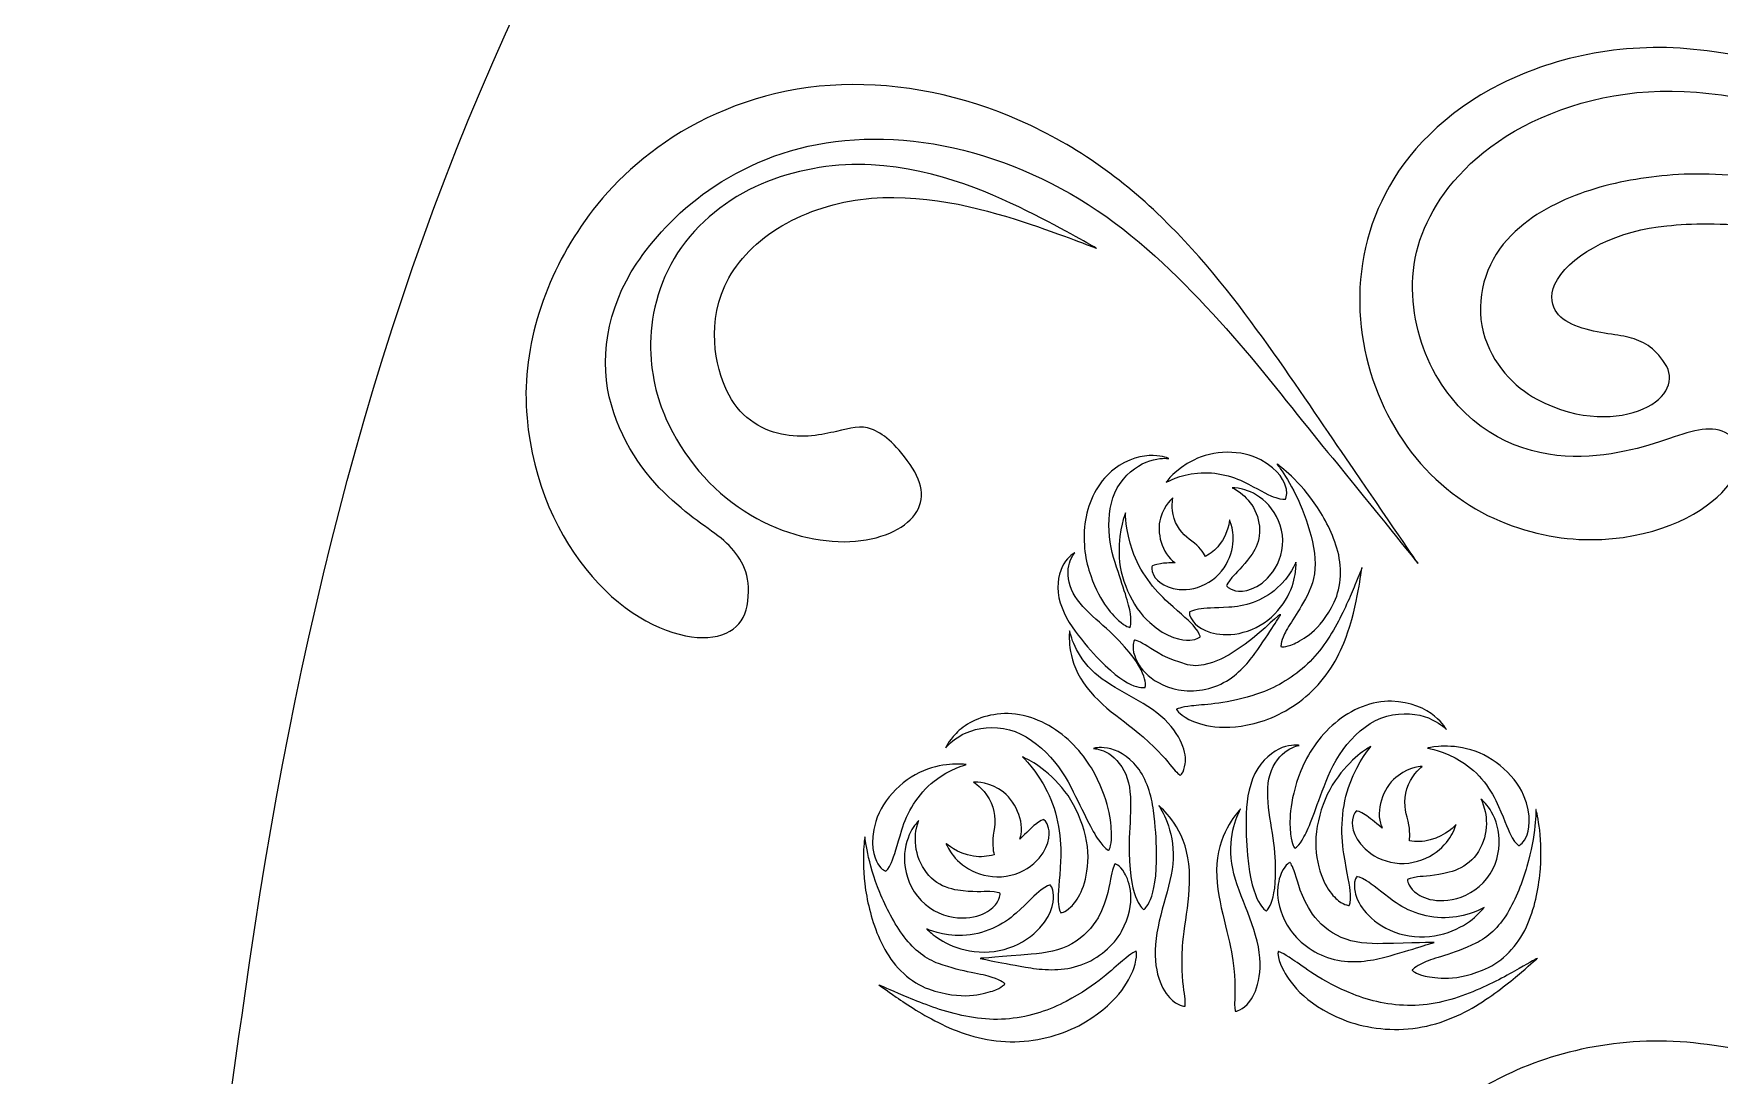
# Model space of a CAD drawing. Extents: x 272 to 570, y -510 to -85.
# Drawn here: x 272 to 370.2, y -434.4 to -373.7 of the extents above; entities that cross this region are included whole.
import ezdxf

# ---------------------------------------------------------------- set-up
doc = ezdxf.new("R2010")
doc.units = 0
doc.header["$MEASUREMENT"] = 0
doc.layers.add('Layer 1', color=7, linetype='Continuous')

msp = doc.modelspace()

# ---------------------------------------------------------------- linework, layer by layer
at = {"layer": 'Layer 1', "lineweight": 0}
for points, knots in [([(557.26, -428.987), (551.308, -387.897), (537.651, -351.436), (504.284, -324.924), (502.179, -323.251), (500.029, -321.698), (497.857, -320.198), (497.85, -320.186), (497.849, -320.178), (497.842, -320.165), (494.07, -313.318), (475.261, -287.817), (472.652, -270.415), (472.125, -266.903), (471.92, -263.338), (471.692, -259.797), (470.763, -245.379), (470.267, -230.936), (468.889, -216.548), (468.212, -209.477), (467.389, -202.387), (465.949, -195.426), (464.849, -190.104), (463.985, -182.192), (458.986, -178.931), (455.472, -176.638), (450.202, -176.753), (446.204, -175.918), (440.837, -174.796), (435.555, -173.309), (430.318, -171.692), (429.925, -171.571), (429.532, -171.483), (429.139, -171.379), (426.731, -165.821), (426.432, -160.379), (426.558, -157.057), (434.156, -153.314), (439.591, -143.29), (439.563, -131.489), (439.532, -118.154), (432.541, -107.109), (423.369, -104.865), (427.037, -103.332), (429.611, -99.709), (429.601, -95.486), (429.588, -89.887), (425.038, -85.359), (419.439, -85.373), (413.84, -85.386), (409.312, -89.936), (409.325, -95.534), (409.336, -99.876), (412.079, -103.564), (415.92, -104.999), (407.017, -107.569), (400.346, -118.5), (400.377, -131.582), (400.405, -143.383), (405.887, -153.381), (413.503, -157.088), (413.644, -160.387), (413.376, -165.778), (411.04, -171.308), (404.952, -172.487), (398.92, -174.461), (393.031, -175.989), (388.501, -177.164), (383.193, -176.433), (379.119, -179.12), (374.136, -182.405), (373.309, -190.321), (372.234, -195.648), (370.828, -202.617), (370.038, -209.71), (369.395, -216.784), (368.085, -231.178), (367.658, -245.623), (366.797, -260.046), (366.586, -263.588), (366.398, -267.154), (365.888, -270.669), (363.36, -288.082), (344.039, -315.749), (340.3, -322.614), (340.296, -322.62), (340.296, -322.624), (340.293, -322.63), (339.113, -323.503), (337.94, -324.392), (336.781, -325.322), (303.541, -351.992), (290.057, -388.517), (284.3, -429.635), (280.539, -456.493), (275.992, -483.154), (271.989, -509.907), (271.989, -509.907), (569.901, -509.907), (569.901, -509.907), (565.771, -483.169), (561.148, -455.828), (557.26, -428.987)], [0, 0, 0, 0, 1, 1, 1, 2, 2, 2, 3, 3, 3, 4, 4, 4, 5, 5, 5, 6, 6, 6, 7, 7, 7, 8, 8, 8, 9, 9, 9, 10, 10, 10, 11, 11, 11, 12, 12, 12, 13, 13, 13, 14, 14, 14, 15, 15, 15, 16, 16, 16, 17, 17, 17, 18, 18, 18, 19, 19, 19, 20, 20, 20, 21, 21, 21, 22, 22, 22, 23, 23, 23, 24, 24, 24, 25, 25, 25, 26, 26, 26, 27, 27, 27, 28, 28, 28, 29, 29, 29, 30, 30, 30, 31, 31, 31, 32, 32, 32, 33, 33, 33, 34, 34, 34, 34]), ([(356.32, -401.592), (354.433, -400.564), (352.709, -398.985), (351.495, -397.028), (350.254, -395.085), (349.477, -392.781), (349.267, -390.348), (349.074, -387.93), (349.505, -385.293), (350.726, -383.026), (351.872, -380.725), (354.205, -378.244), (357.462, -376.63), (360.687, -375.011), (364.832, -374.139), (369.072, -374.666), (373.299, -375.113), (377.49, -376.649), (381.452, -378.483), (385.432, -380.318), (389.246, -382.446), (393.093, -384.097), (396.925, -385.764), (400.822, -386.924), (404.505, -387.126), (408.168, -387.316), (411.531, -386.445), (414.057, -385.155), (416.608, -383.865), (418.266, -382.12), (419.188, -380.796), (419.632, -380.117), (419.957, -379.568), (420.124, -379.17), (420.308, -378.779), (420.406, -378.573), (420.406, -378.573), (420.406, -378.573), (420.319, -378.784), (420.153, -379.183), (420.006, -379.592), (419.708, -380.157), (419.293, -380.865), (418.429, -382.246), (416.83, -384.107), (414.274, -385.557), (411.743, -387.002), (408.324, -388.073), (404.474, -388.05), (400.639, -388.017), (396.533, -386.987), (392.544, -385.451), (388.539, -383.931), (384.605, -381.948), (380.652, -380.313), (376.709, -378.671), (372.688, -377.392), (368.845, -377.121), (365.028, -376.776), (361.469, -377.673), (358.745, -379.115), (356.007, -380.563), (354.21, -382.588), (353.322, -384.367), (351.399, -387.93), (352.422, -392.309), (354.555, -394.896), (356.689, -397.611), (359.693, -398.396), (362.127, -398.343), (364.597, -398.279), (366.455, -397.552), (367.791, -397.116), (369.134, -396.683), (370.158, -396.496), (371.02, -397.298), (371.801, -398.011), (371.585, -399.318), (370.043, -400.717), (368.535, -402.092), (365.63, -403.346), (361.995, -403.172), (360.19, -403.083), (358.213, -402.594), (356.32, -401.592)], [0, 0, 0, 0, 1, 1, 1, 2, 2, 2, 3, 3, 3, 4, 4, 4, 5, 5, 5, 6, 6, 6, 7, 7, 7, 8, 8, 8, 9, 9, 9, 10, 10, 10, 11, 11, 11, 12, 12, 12, 13, 13, 13, 14, 14, 14, 15, 15, 15, 16, 16, 16, 17, 17, 17, 18, 18, 18, 19, 19, 19, 20, 20, 20, 21, 21, 21, 22, 22, 22, 23, 23, 23, 24, 24, 24, 25, 25, 25, 26, 26, 26, 27, 27, 27, 28, 28, 28, 28]), ([(303.885, -384.912), (305.004, -383.229), (306.775, -381.304), (309.244, -379.72), (311.687, -378.15), (314.917, -376.919), (318.383, -376.719), (321.846, -376.481), (325.496, -377.134), (328.83, -378.515), (332.172, -379.879), (335.216, -381.988), (337.676, -384.401), (340.157, -386.804), (342.149, -389.428), (343.888, -391.853), (345.616, -394.291), (347.119, -396.532), (348.417, -398.417), (350.997, -402.194), (352.632, -404.588), (352.632, -404.588), (352.632, -404.588), (350.807, -402.335), (347.929, -398.78), (344.993, -395.298), (341.352, -390.095), (336.371, -385.848), (333.883, -383.74), (330.986, -382.039), (327.895, -381.009), (324.818, -379.969), (321.595, -379.623), (318.691, -379.992), (315.766, -380.337), (313.274, -381.464), (311.312, -382.822), (309.357, -384.194), (307.993, -385.768), (307.119, -387.085), (305.318, -389.733), (304.901, -392.891), (305.638, -395.329), (306.351, -397.829), (307.846, -399.713), (309.198, -400.903), (310.546, -402.156), (311.733, -402.749), (312.493, -403.536), (313.249, -404.319), (313.774, -405.212), (313.587, -406.779), (313.492, -407.501), (313.222, -408.036), (312.727, -408.4), (312.229, -408.78), (311.517, -408.956), (310.636, -408.885), (308.895, -408.761), (306.45, -407.614), (304.52, -405.33), (302.546, -403.099), (301.048, -399.83), (300.724, -396.085), (300.364, -392.285), (301.619, -388.228), (303.885, -384.912)], [0, 0, 0, 0, 1, 1, 1, 2, 2, 2, 3, 3, 3, 4, 4, 4, 5, 5, 5, 6, 6, 6, 7, 7, 7, 8, 8, 8, 9, 9, 9, 10, 10, 10, 11, 11, 11, 12, 12, 12, 13, 13, 13, 14, 14, 14, 15, 15, 15, 16, 16, 16, 17, 17, 17, 18, 18, 18, 19, 19, 19, 20, 20, 20, 21, 21, 21, 22, 22, 22, 22]), ([(330.021, -384.798), (327.659, -384.016), (324.284, -383.019), (320.797, -383.291), (319.073, -383.435), (317.336, -383.936), (315.85, -384.739), (314.361, -385.546), (313.183, -386.694), (312.479, -387.935), (311.077, -390.447), (311.72, -393.163), (312.367, -394.514), (313.02, -395.966), (314.31, -396.798), (315.538, -397.041), (316.784, -397.317), (317.923, -397.072), (318.744, -396.883), (319.585, -396.677), (320.152, -396.519), (320.785, -396.75), (321.409, -396.988), (322.158, -397.528), (323.035, -398.811), (323.849, -399.993), (323.923, -401.029), (323.191, -401.876), (322.478, -402.716), (320.996, -403.307), (319.193, -403.308), (317.395, -403.304), (315.292, -402.757), (313.377, -401.518), (311.44, -400.308), (309.792, -398.334), (308.818, -396.121), (308.306, -395.016), (307.904, -393.488), (307.924, -391.714), (307.947, -389.957), (308.473, -387.889), (309.72, -386.148), (310.956, -384.42), (312.774, -383.091), (314.732, -382.322), (316.697, -381.552), (318.787, -381.25), (320.768, -381.343), (324.752, -381.576), (327.994, -383.12), (330.257, -384.236), (332.519, -385.397), (333.893, -386.214), (333.893, -386.214), (333.893, -386.214), (332.403, -385.613), (330.021, -384.798)], [0, 0, 0, 0, 1, 1, 1, 2, 2, 2, 3, 3, 3, 4, 4, 4, 5, 5, 5, 6, 6, 6, 7, 7, 7, 8, 8, 8, 9, 9, 9, 10, 10, 10, 11, 11, 11, 12, 12, 12, 13, 13, 13, 14, 14, 14, 15, 15, 15, 16, 16, 16, 17, 17, 17, 18, 18, 18, 19, 19, 19, 19]), ([(367.121, -384.904), (364.369, -385.141), (361.693, -386.443), (360.741, -388.031), (360.298, -388.758), (360.378, -389.416), (360.602, -389.812), (360.839, -390.213), (361.254, -390.512), (361.763, -390.715), (362.898, -391.168), (364.157, -391.208), (364.921, -391.406), (365.706, -391.62), (366.37, -391.953), (367.008, -392.932), (367.605, -393.819), (367.198, -394.93), (365.734, -395.575), (364.301, -396.173), (362.073, -396.341), (359.536, -395.001), (358.258, -394.3), (356.906, -392.977), (356.423, -391.076), (355.926, -389.189), (356.56, -387.062), (357.818, -385.715), (359.029, -384.368), (360.532, -383.599), (362.052, -383.03), (363.582, -382.477), (365.202, -382.158), (366.824, -381.997), (370.096, -381.609), (375.053, -382.235), (380.278, -383.819), (385.526, -385.357), (391.074, -387.655), (396.525, -388.796), (399.241, -389.374), (401.925, -389.679), (404.382, -389.624), (406.84, -389.567), (409.08, -389.183), (410.888, -388.596), (412.707, -388.031), (414.075, -387.245), (414.944, -386.605), (415.809, -385.952), (416.209, -385.486), (416.209, -385.486), (416.209, -385.486), (416.109, -385.6), (415.919, -385.817), (415.737, -386.041), (415.431, -386.337), (415.023, -386.703), (414.194, -387.413), (412.86, -388.316), (411.042, -389.026), (409.236, -389.758), (406.97, -390.314), (404.434, -390.548), (401.895, -390.779), (399.106, -390.648), (396.268, -390.234), (390.575, -389.418), (384.788, -387.422), (379.643, -386.201), (374.497, -384.924), (369.911, -384.565), (367.121, -384.904)], [0, 0, 0, 0, 1, 1, 1, 2, 2, 2, 3, 3, 3, 4, 4, 4, 5, 5, 5, 6, 6, 6, 7, 7, 7, 8, 8, 8, 9, 9, 9, 10, 10, 10, 11, 11, 11, 12, 12, 12, 13, 13, 13, 14, 14, 14, 15, 15, 15, 16, 16, 16, 17, 17, 17, 18, 18, 18, 19, 19, 19, 20, 20, 20, 21, 21, 21, 22, 22, 22, 23, 23, 23, 24, 24, 24, 24]), ([(337.215, -398.539), (336.68, -398.659), (335.988, -399.033), (335.465, -399.663), (334.354, -400.927), (334.5, -403.076), (334.978, -404.516), (335.447, -406.003), (335.803, -406.933), (335.868, -407.517), (335.955, -408.097), (335.844, -408.306), (335.844, -408.306), (335.844, -408.306), (335.608, -408.291), (335.168, -407.894), (334.751, -407.485), (334.017, -406.738), (333.452, -404.965), (333.184, -404.075), (333.068, -402.953), (333.289, -401.851), (333.492, -400.751), (334.112, -399.687), (334.92, -399.085), (335.718, -398.471), (336.594, -398.269), (337.188, -398.292), (337.79, -398.301), (338.109, -398.464), (338.109, -398.464), (338.109, -398.464), (337.753, -398.402), (337.215, -398.539)], [0, 0, 0, 0, 1, 1, 1, 2, 2, 2, 3, 3, 3, 4, 4, 4, 5, 5, 5, 6, 6, 6, 7, 7, 7, 8, 8, 8, 9, 9, 9, 10, 10, 10, 11, 11, 11, 11]), ([(344.953, -400.243), (345.027, -400.658), (344.894, -400.831), (344.894, -400.831), (344.894, -400.831), (344.684, -400.863), (344.334, -400.743), (343.976, -400.63), (343.511, -400.363), (342.742, -399.957), (341.982, -399.535), (340.84, -399.192), (339.784, -399.313), (338.742, -399.4), (337.96, -399.843), (337.96, -399.843), (337.96, -399.843), (338.449, -399.086), (339.561, -398.549), (340.633, -397.974), (342.376, -397.926), (343.464, -398.54), (344.559, -399.12), (344.875, -399.849), (344.953, -400.243)], [0, 0, 0, 0, 1, 1, 1, 2, 2, 2, 3, 3, 3, 4, 4, 4, 5, 5, 5, 6, 6, 6, 7, 7, 7, 8, 8, 8, 8]), ([(344.853, -408.687), (345.064, -408.173), (345.7, -407.429), (346.286, -406.193), (346.566, -405.574), (346.699, -404.839), (346.584, -403.971), (346.477, -403.115), (346.193, -402.199), (345.879, -401.422), (345.246, -399.849), (344.403, -398.778), (344.403, -398.778), (344.403, -398.778), (345.526, -399.547), (346.576, -401.038), (347.094, -401.783), (347.597, -402.669), (347.898, -403.694), (348.218, -404.702), (348.161, -405.944), (347.746, -406.825), (346.892, -408.571), (345.891, -409.003), (345.4, -409.264), (344.866, -409.493), (344.641, -409.422), (344.641, -409.422), (344.641, -409.422), (344.606, -409.191), (344.853, -408.687)], [0, 0, 0, 0, 1, 1, 1, 2, 2, 2, 3, 3, 3, 4, 4, 4, 5, 5, 5, 6, 6, 6, 7, 7, 7, 8, 8, 8, 9, 9, 9, 10, 10, 10, 10]), ([(343.121, -401.491), (342.899, -401.035), (342.568, -400.679), (342.29, -400.468), (342.01, -400.256), (341.801, -400.165), (341.801, -400.165), (341.801, -400.165), (342.023, -400.154), (342.396, -400.243), (342.764, -400.333), (343.283, -400.558), (343.753, -401.009), (344.217, -401.454), (344.627, -402.133), (344.721, -402.926), (344.827, -403.726), (344.559, -404.528), (344.169, -405.074), (343.342, -406.179), (342.402, -406.246), (341.998, -406.164), (341.558, -406.072), (341.469, -405.865), (341.469, -405.865), (341.469, -405.865), (341.547, -405.666), (341.784, -405.398), (342.013, -405.118), (342.397, -404.794), (342.87, -404.155), (343.097, -403.829), (343.322, -403.425), (343.379, -402.959), (343.445, -402.491), (343.343, -401.946), (343.121, -401.491)], [0, 0, 0, 0, 1, 1, 1, 2, 2, 2, 3, 3, 3, 4, 4, 4, 5, 5, 5, 6, 6, 6, 7, 7, 7, 8, 8, 8, 9, 9, 9, 10, 10, 10, 11, 11, 11, 12, 12, 12, 12]), ([(338.461, -404.529), (337.713, -404.011), (337.356, -402.736), (337.626, -401.942), (337.847, -401.112), (338.346, -400.762), (338.346, -400.762), (338.346, -400.762), (338.219, -401.351), (338.421, -401.955), (338.608, -402.589), (339.078, -403.017), (339.441, -403.276), (339.876, -403.581), (340.117, -403.928), (340.246, -404.165), (340.543, -404.004), (340.827, -403.795), (341.049, -403.496), (341.591, -402.824), (341.637, -402.031), (341.637, -402.031), (341.637, -402.031), (341.723, -402.196), (341.796, -402.51), (341.867, -402.821), (341.905, -403.292), (341.774, -403.824), (341.645, -404.35), (341.34, -404.936), (340.84, -405.375), (340.343, -405.824), (339.686, -406.06), (339.122, -406.098), (337.965, -406.151), (337.408, -405.601), (337.232, -405.284), (337.045, -404.942), (337.129, -404.742), (337.129, -404.742), (337.129, -404.742), (337.311, -404.639), (337.626, -404.593), (337.839, -404.556), (338.128, -404.545), (338.467, -404.533), (338.465, -404.531), (338.463, -404.531), (338.461, -404.529)], [0, 0, 0, 0, 1, 1, 1, 2, 2, 2, 3, 3, 3, 4, 4, 4, 5, 5, 5, 6, 6, 6, 7, 7, 7, 8, 8, 8, 9, 9, 9, 10, 10, 10, 11, 11, 11, 12, 12, 12, 13, 13, 13, 14, 14, 14, 15, 15, 15, 16, 16, 16, 16]), ([(335.989, -403.827), (336.383, -405.011), (337.271, -406.152), (338.074, -406.852), (338.864, -407.568), (339.361, -407.976), (339.628, -408.31), (339.899, -408.633), (339.936, -408.847), (339.936, -408.847), (339.936, -408.847), (339.793, -409.018), (339.327, -409.046), (338.878, -409.065), (338.02, -408.946), (336.993, -408.019), (335.942, -407.109), (335.208, -405.35), (335.207, -403.969), (335.159, -402.572), (335.59, -401.637), (335.59, -401.637), (335.59, -401.637), (335.569, -402.666), (335.989, -403.827)], [0, 0, 0, 0, 1, 1, 1, 2, 2, 2, 3, 3, 3, 4, 4, 4, 5, 5, 5, 6, 6, 6, 7, 7, 7, 8, 8, 8, 8]), ([(332.436, -406.095), (332.889, -407.197), (334.324, -408.113), (335.219, -409.094), (337.026, -410.968), (336.726, -411.802), (336.726, -411.802), (336.726, -411.802), (335.882, -412.072), (334.074, -410.198), (333.621, -409.722), (333.14, -409.177), (332.653, -408.525), (332.173, -407.874), (331.747, -407.079), (331.662, -406.278), (331.577, -405.489), (331.816, -404.817), (332.095, -404.444), (332.38, -404.065), (332.633, -403.955), (332.633, -403.955), (332.633, -403.955), (332.438, -404.158), (332.317, -404.556), (332.194, -404.949), (332.199, -405.538), (332.436, -406.095)], [0, 0, 0, 0, 1, 1, 1, 2, 2, 2, 3, 3, 3, 4, 4, 4, 5, 5, 5, 6, 6, 6, 7, 7, 7, 8, 8, 8, 9, 9, 9, 9]), ([(343.659, -408.034), (343.057, -408.449), (342.341, -408.673), (341.717, -408.717), (340.447, -408.784), (339.794, -408.283), (339.535, -407.972), (339.266, -407.639), (339.304, -407.422), (339.304, -407.422), (339.304, -407.422), (339.477, -407.298), (339.841, -407.238), (340.21, -407.167), (340.743, -407.178), (341.604, -407.13), (342.464, -407.105), (343.603, -406.764), (344.388, -406.036), (345.182, -405.348), (345.513, -404.495), (345.513, -404.495), (345.513, -404.495), (345.529, -404.713), (345.484, -405.083), (345.438, -405.451), (345.313, -405.973), (345.019, -406.52), (344.727, -407.064), (344.262, -407.626), (343.659, -408.034)], [0, 0, 0, 0, 1, 1, 1, 2, 2, 2, 3, 3, 3, 4, 4, 4, 5, 5, 5, 6, 6, 6, 7, 7, 7, 8, 8, 8, 9, 9, 9, 10, 10, 10, 10]), ([(339.281, -413.664), (338.629, -413.321), (338.556, -413.073), (338.556, -413.073), (338.556, -413.073), (338.773, -412.947), (339.435, -412.883), (340.092, -412.788), (341.207, -412.819), (342.993, -412.275), (343.88, -411.997), (344.869, -411.534), (345.723, -410.841), (346.58, -410.164), (347.278, -409.222), (347.793, -408.294), (348.313, -407.367), (348.682, -406.475), (348.946, -405.838), (349.207, -405.197), (349.365, -404.809), (349.365, -404.809), (349.365, -404.809), (349.297, -405.224), (349.185, -405.907), (349.061, -406.591), (348.884, -407.549), (348.519, -408.618), (348.16, -409.682), (347.568, -410.871), (346.635, -411.826), (345.722, -412.78), (344.556, -413.453), (343.475, -413.791), (341.278, -414.456), (339.912, -413.966), (339.281, -413.664)], [0, 0, 0, 0, 1, 1, 1, 2, 2, 2, 3, 3, 3, 4, 4, 4, 5, 5, 5, 6, 6, 6, 7, 7, 7, 8, 8, 8, 9, 9, 9, 10, 10, 10, 11, 11, 11, 12, 12, 12, 12]), ([(336.058, -409.761), (335.951, -409.216), (336.11, -409.04), (336.11, -409.04), (336.11, -409.04), (336.331, -409.076), (336.721, -409.321), (337.126, -409.538), (337.685, -410.02), (338.754, -410.337), (341.078, -411.483), (344.588, -407.298), (344.623, -407.564), (344.623, -407.564), (344.013, -408.554), (343.124, -409.82), (342.667, -410.444), (342.045, -411.175), (341.128, -411.609), (340.23, -412.039), (339.185, -412.104), (338.343, -411.873), (336.626, -411.347), (336.177, -410.246), (336.058, -409.761)], [0, 0, 0, 0, 1, 1, 1, 2, 2, 2, 3, 3, 3, 4, 4, 4, 5, 5, 5, 6, 6, 6, 7, 7, 7, 8, 8, 8, 8]), ([(332.328, -409.299), (332.283, -408.793), (332.326, -408.495), (332.326, -408.495), (332.326, -408.495), (332.385, -408.793), (332.569, -409.241), (332.751, -409.685), (333.084, -410.273), (333.594, -410.778), (334.593, -411.815), (336.382, -412.394), (337.644, -413.475), (338.89, -414.543), (339.149, -415.695), (339.063, -416.245), (338.987, -416.819), (338.763, -416.922), (338.763, -416.922), (338.763, -416.922), (338.577, -416.795), (338.292, -416.437), (337.992, -416.08), (337.593, -415.544), (336.604, -414.679), (335.665, -413.831), (333.835, -412.769), (332.96, -411.258), (332.529, -410.524), (332.372, -409.802), (332.328, -409.299)], [0, 0, 0, 0, 1, 1, 1, 2, 2, 2, 3, 3, 3, 4, 4, 4, 5, 5, 5, 6, 6, 6, 7, 7, 7, 8, 8, 8, 9, 9, 9, 10, 10, 10, 10]), ([(334.606, -421.3), (334.606, -421.3), (334.376, -421.217), (334.011, -420.685), (333.626, -420.167), (333.199, -419.149), (332.396, -417.596), (331.638, -416.071), (330.022, -414.255), (328.133, -414.156), (327.217, -414.081), (326.38, -414.343), (325.868, -414.675), (325.339, -414.997), (325.114, -415.328), (325.114, -415.328), (325.114, -415.328), (325.242, -414.952), (325.712, -414.481), (326.165, -414.006), (327.013, -413.492), (328.111, -413.361), (329.209, -413.214), (330.509, -413.572), (331.515, -414.276), (332.537, -414.969), (333.312, -415.935), (333.794, -416.838), (334.731, -418.662), (334.76, -419.817), (334.773, -420.458), (334.759, -421.109), (334.606, -421.3), (334.606, -421.3)], [0, 0, 0, 0, 1, 1, 1, 2, 2, 2, 3, 3, 3, 4, 4, 4, 5, 5, 5, 6, 6, 6, 7, 7, 7, 8, 8, 8, 9, 9, 9, 10, 10, 10, 11, 11, 11, 11]), ([(353.451, -413.681), (352.908, -413.404), (352.047, -413.231), (351.144, -413.402), (349.276, -413.698), (347.858, -415.673), (347.264, -417.269), (346.628, -418.897), (346.31, -419.954), (345.98, -420.509), (345.673, -421.076), (345.453, -421.183), (345.453, -421.183), (345.453, -421.183), (345.281, -421.009), (345.199, -420.363), (345.145, -419.724), (345.053, -418.572), (345.794, -416.66), (346.179, -415.713), (346.849, -414.67), (347.793, -413.875), (348.72, -413.069), (349.975, -412.578), (351.083, -412.609), (352.189, -412.625), (353.086, -413.047), (353.586, -413.472), (354.102, -413.891), (354.269, -414.252), (354.269, -414.252), (354.269, -414.252), (354.01, -413.946), (353.451, -413.681)], [0, 0, 0, 0, 1, 1, 1, 2, 2, 2, 3, 3, 3, 4, 4, 4, 5, 5, 5, 6, 6, 6, 7, 7, 7, 8, 8, 8, 9, 9, 9, 10, 10, 10, 11, 11, 11, 11]), ([(335.803, -421.429), (335.739, -419.962), (336.132, -418.103), (335.594, -416.866), (335.329, -416.24), (334.859, -415.778), (334.449, -415.572), (334.036, -415.361), (333.725, -415.36), (333.725, -415.36), (333.725, -415.36), (334.012, -415.253), (334.527, -415.336), (335.034, -415.418), (335.736, -415.766), (336.272, -416.45), (336.817, -417.143), (337.092, -418.094), (337.215, -418.976), (337.335, -419.866), (337.377, -420.675), (337.394, -421.404), (337.439, -424.295), (336.651, -424.743), (336.651, -424.743), (336.651, -424.743), (335.849, -424.32), (335.803, -421.429)], [0, 0, 0, 0, 1, 1, 1, 2, 2, 2, 3, 3, 3, 4, 4, 4, 5, 5, 5, 6, 6, 6, 7, 7, 7, 8, 8, 8, 9, 9, 9, 9]), ([(344.276, -421.436), (344.533, -424.316), (343.779, -424.821), (343.779, -424.821), (343.779, -424.821), (342.948, -424.458), (342.691, -421.578), (342.632, -420.851), (342.589, -420.042), (342.615, -419.145), (342.646, -418.254), (342.82, -417.28), (343.289, -416.534), (343.751, -415.797), (344.413, -415.378), (344.909, -415.244), (345.412, -415.107), (345.708, -415.184), (345.708, -415.184), (345.708, -415.184), (345.399, -415.217), (345.01, -415.47), (344.625, -415.718), (344.205, -416.226), (344.007, -416.877), (343.601, -418.163), (344.187, -419.97), (344.276, -421.436)], [0, 0, 0, 0, 1, 1, 1, 2, 2, 2, 3, 3, 3, 4, 4, 4, 5, 5, 5, 6, 6, 6, 7, 7, 7, 8, 8, 8, 9, 9, 9, 9]), ([(348.307, -421.492), (348.495, -422.679), (348.665, -423.379), (348.683, -423.844), (348.714, -424.304), (348.615, -424.502), (348.615, -424.502), (348.615, -424.502), (348.389, -424.537), (347.987, -424.229), (347.605, -423.923), (346.973, -423.222), (346.733, -421.722), (346.462, -420.221), (347.025, -418.21), (347.963, -417.01), (348.87, -415.765), (349.881, -415.239), (349.881, -415.239), (349.881, -415.239), (349.13, -416.096), (348.661, -417.39), (348.153, -418.683), (348.097, -420.31), (348.307, -421.492)], [0, 0, 0, 0, 1, 1, 1, 2, 2, 2, 3, 3, 3, 4, 4, 4, 5, 5, 5, 6, 6, 6, 7, 7, 7, 8, 8, 8, 8]), ([(357.315, -418.734), (356.945, -417.82), (356.157, -416.724), (355.143, -416.112), (354.163, -415.477), (353.179, -415.34), (353.179, -415.34), (353.179, -415.34), (353.411, -415.278), (353.814, -415.242), (354.217, -415.207), (354.798, -415.215), (355.449, -415.377), (356.76, -415.645), (358.261, -416.815), (358.766, -418.084), (359.301, -419.33), (359.09, -420.165), (358.903, -420.558), (358.701, -420.965), (358.486, -421.025), (358.486, -421.025), (358.486, -421.025), (358.304, -420.91), (358.108, -420.559), (357.899, -420.209), (357.706, -419.64), (357.315, -418.734)], [0, 0, 0, 0, 1, 1, 1, 2, 2, 2, 3, 3, 3, 4, 4, 4, 5, 5, 5, 6, 6, 6, 7, 7, 7, 8, 8, 8, 9, 9, 9, 9]), ([(324.439, -417.269), (323.495, -417.984), (322.825, -419.156), (322.554, -420.104), (322.259, -421.046), (322.127, -421.632), (321.955, -422.002), (321.797, -422.372), (321.627, -422.505), (321.627, -422.505), (321.627, -422.505), (321.408, -422.468), (321.164, -422.084), (320.938, -421.713), (320.64, -420.904), (321.042, -419.609), (321.412, -418.294), (322.782, -416.974), (324.058, -416.571), (324.688, -416.341), (325.266, -416.273), (325.67, -416.265), (326.075, -416.259), (326.312, -416.296), (326.312, -416.296), (326.312, -416.296), (325.348, -416.536), (324.439, -417.269)], [0, 0, 0, 0, 1, 1, 1, 2, 2, 2, 3, 3, 3, 4, 4, 4, 5, 5, 5, 6, 6, 6, 7, 7, 7, 8, 8, 8, 9, 9, 9, 9]), ([(331.019, -417.863), (330.417, -416.625), (329.581, -415.851), (329.581, -415.851), (329.581, -415.851), (330.641, -416.269), (331.674, -417.412), (332.732, -418.507), (333.502, -420.448), (333.39, -421.97), (333.308, -423.487), (332.752, -424.25), (332.404, -424.594), (332.036, -424.943), (331.808, -424.931), (331.808, -424.931), (331.808, -424.931), (331.689, -424.745), (331.671, -424.284), (331.641, -423.819), (331.737, -423.105), (331.8, -421.906), (331.885, -420.708), (331.659, -419.096), (331.019, -417.863)], [0, 0, 0, 0, 1, 1, 1, 2, 2, 2, 3, 3, 3, 4, 4, 4, 5, 5, 5, 6, 6, 6, 7, 7, 7, 8, 8, 8, 8]), ([(327.922, -420.169), (328.01, -419.656), (328.007, -418.922), (327.633, -418.288), (327.293, -417.662), (326.727, -417.321), (326.727, -417.321), (326.727, -417.321), (327.389, -417.23), (328.188, -417.718), (328.998, -418.143), (329.679, -419.397), (329.5, -420.366), (329.485, -420.475), (329.449, -420.55), (329.424, -420.644), (329.823, -420.267), (330.109, -419.964), (330.337, -419.785), (330.601, -419.565), (330.802, -419.501), (330.802, -419.501), (330.802, -419.501), (331.004, -419.591), (331.104, -419.997), (331.194, -420.375), (331.171, -421.217), (330.238, -422.063), (329.775, -422.467), (329.091, -422.791), (328.365, -422.834), (327.644, -422.885), (326.955, -422.676), (326.443, -422.376), (325.926, -422.072), (325.583, -421.684), (325.39, -421.39), (325.197, -421.094), (325.13, -420.898), (325.13, -420.898), (325.13, -420.898), (325.768, -421.501), (326.725, -421.632), (327.144, -421.707), (327.551, -421.657), (327.93, -421.552), (327.863, -421.287), (327.802, -420.818), (327.922, -420.169)], [0, 0, 0, 0, 1, 1, 1, 2, 2, 2, 3, 3, 3, 4, 4, 4, 5, 5, 5, 6, 6, 6, 7, 7, 7, 8, 8, 8, 9, 9, 9, 10, 10, 10, 11, 11, 11, 12, 12, 12, 13, 13, 13, 14, 14, 14, 15, 15, 15, 16, 16, 16, 16]), ([(348.8, -419.521), (348.857, -419.107), (349.048, -418.997), (349.048, -418.997), (349.048, -418.997), (349.255, -419.039), (349.54, -419.23), (349.791, -419.388), (350.088, -419.652), (350.54, -419.995), (350.505, -419.903), (350.461, -419.829), (350.433, -419.721), (350.155, -418.776), (350.7, -417.457), (351.462, -416.95), (352.205, -416.382), (352.873, -416.403), (352.873, -416.403), (352.873, -416.403), (352.345, -416.801), (352.073, -417.459), (351.767, -418.129), (351.842, -418.859), (351.982, -419.359), (352.17, -419.992), (352.157, -420.465), (352.119, -420.736), (352.507, -420.801), (352.917, -420.808), (353.325, -420.69), (354.264, -420.459), (354.835, -419.793), (354.835, -419.793), (354.835, -419.793), (354.789, -419.994), (354.628, -420.31), (354.467, -420.622), (354.166, -421.044), (353.684, -421.4), (353.206, -421.752), (352.543, -422.031), (351.821, -422.056), (351.094, -422.09), (350.38, -421.838), (349.877, -421.486), (348.861, -420.742), (348.75, -419.907), (348.8, -419.521)], [0, 0, 0, 0, 1, 1, 1, 2, 2, 2, 3, 3, 3, 4, 4, 4, 5, 5, 5, 6, 6, 6, 7, 7, 7, 8, 8, 8, 9, 9, 9, 10, 10, 10, 11, 11, 11, 12, 12, 12, 13, 13, 13, 14, 14, 14, 15, 15, 15, 16, 16, 16, 16]), ([(339.011, -429.639), (339.09, -430.14), (339.058, -430.368), (339.058, -430.368), (339.058, -430.368), (338.816, -430.445), (338.329, -430.048), (337.853, -429.674), (337.184, -428.584), (337.326, -426.784), (337.469, -424.967), (338.406, -423.089), (338.357, -421.477), (338.351, -420.673), (338.14, -419.953), (337.928, -419.463), (337.715, -418.97), (337.523, -418.692), (337.523, -418.692), (337.523, -418.692), (337.786, -418.898), (338.14, -419.334), (338.491, -419.768), (338.922, -420.46), (339.146, -421.37), (339.617, -423.231), (338.991, -425.48), (338.912, -426.905), (338.809, -428.378), (338.945, -429.131), (339.011, -429.639)], [0, 0, 0, 0, 1, 1, 1, 2, 2, 2, 3, 3, 3, 4, 4, 4, 5, 5, 5, 6, 6, 6, 7, 7, 7, 8, 8, 8, 9, 9, 9, 10, 10, 10, 10]), ([(341.756, -427.207), (341.529, -425.798), (340.672, -423.627), (340.946, -421.727), (341.073, -420.799), (341.429, -420.065), (341.733, -419.597), (342.039, -419.126), (342.279, -418.895), (342.279, -418.895), (342.279, -418.895), (342.118, -419.19), (341.958, -419.703), (341.797, -420.212), (341.663, -420.951), (341.741, -421.751), (341.86, -423.36), (342.989, -425.129), (343.321, -426.922), (343.65, -428.696), (343.099, -429.851), (342.665, -430.272), (342.222, -430.718), (341.973, -430.666), (341.973, -430.666), (341.973, -430.666), (341.918, -430.443), (341.943, -429.937), (341.956, -429.424), (342.012, -428.662), (341.756, -427.207)], [0, 0, 0, 0, 1, 1, 1, 2, 2, 2, 3, 3, 3, 4, 4, 4, 5, 5, 5, 6, 6, 6, 7, 7, 7, 8, 8, 8, 9, 9, 9, 10, 10, 10, 10]), ([(354.879, -424.104), (353.426, -424.476), (352.581, -423.909), (352.284, -423.578), (351.964, -423.215), (352.018, -422.992), (352.018, -422.992), (352.018, -422.992), (352.21, -422.892), (352.598, -422.848), (352.986, -422.787), (353.559, -422.805), (354.445, -422.574), (354.882, -422.447), (355.374, -422.238), (355.753, -421.855), (356.141, -421.477), (356.423, -420.918), (356.537, -420.362), (356.653, -419.804), (356.602, -419.266), (356.5, -418.891), (356.398, -418.515), (356.276, -418.295), (356.276, -418.295), (356.276, -418.295), (356.472, -418.444), (356.724, -418.783), (356.972, -419.119), (357.251, -419.674), (357.332, -420.383), (357.413, -421.083), (357.286, -421.94), (356.818, -422.671), (356.357, -423.416), (355.582, -423.908), (354.879, -424.104)], [0, 0, 0, 0, 1, 1, 1, 2, 2, 2, 3, 3, 3, 4, 4, 4, 5, 5, 5, 6, 6, 6, 7, 7, 7, 8, 8, 8, 9, 9, 9, 10, 10, 10, 11, 11, 11, 12, 12, 12, 12]), ([(359.023, -425.561), (358.593, -426.642), (357.693, -427.652), (356.736, -428.118), (354.809, -429.02), (353.648, -428.722), (353.044, -428.626), (352.426, -428.473), (352.282, -428.277), (352.282, -428.277), (352.282, -428.277), (352.413, -428.075), (352.981, -427.833), (353.525, -427.556), (354.597, -427.383), (355.995, -426.71), (356.684, -426.363), (357.324, -425.796), (357.827, -424.952), (358.327, -424.123), (358.709, -423.127), (358.97, -422.23), (359.498, -420.419), (359.493, -418.908), (359.493, -418.908), (359.493, -418.908), (359.906, -420.359), (359.753, -422.369), (359.672, -423.369), (359.48, -424.478), (359.023, -425.561)], [0, 0, 0, 0, 1, 1, 1, 2, 2, 2, 3, 3, 3, 4, 4, 4, 5, 5, 5, 6, 6, 6, 7, 7, 7, 8, 8, 8, 9, 9, 9, 10, 10, 10, 10]), ([(323.146, -420.091), (323.361, -419.727), (323.54, -419.559), (323.54, -419.559), (323.54, -419.559), (323.442, -419.79), (323.38, -420.175), (323.318, -420.558), (323.323, -421.099), (323.497, -421.641), (323.669, -422.183), (324.007, -422.709), (324.433, -423.044), (324.849, -423.386), (325.36, -423.542), (325.809, -423.623), (326.714, -423.76), (327.282, -423.682), (327.674, -423.702), (328.065, -423.705), (328.266, -423.785), (328.266, -423.785), (328.266, -423.785), (328.343, -424.001), (328.063, -424.396), (327.802, -424.756), (327.021, -425.408), (325.536, -425.19), (324.817, -425.068), (323.995, -424.66), (323.459, -423.968), (322.917, -423.289), (322.702, -422.451), (322.708, -421.746), (322.715, -421.033), (322.935, -420.451), (323.146, -420.091)], [0, 0, 0, 0, 1, 1, 1, 2, 2, 2, 3, 3, 3, 4, 4, 4, 5, 5, 5, 6, 6, 6, 7, 7, 7, 8, 8, 8, 9, 9, 9, 10, 10, 10, 11, 11, 11, 12, 12, 12, 12]), ([(320.405, -420.505), (320.405, -420.505), (320.558, -422.008), (321.273, -423.754), (321.626, -424.618), (322.109, -425.569), (322.694, -426.341), (323.282, -427.128), (323.978, -427.625), (324.699, -427.898), (326.16, -428.421), (327.245, -428.482), (327.814, -428.7), (328.404, -428.882), (328.556, -429.069), (328.556, -429.069), (328.556, -429.069), (328.433, -429.279), (327.834, -429.496), (327.244, -429.654), (326.12, -430.072), (324.11, -429.376), (323.109, -429.013), (322.109, -428.102), (321.568, -427.072), (321.001, -426.043), (320.693, -424.96), (320.508, -423.974), (320.147, -421.991), (320.405, -420.505), (320.405, -420.505)], [0, 0, 0, 0, 1, 1, 1, 2, 2, 2, 3, 3, 3, 4, 4, 4, 5, 5, 5, 6, 6, 6, 7, 7, 7, 8, 8, 8, 9, 9, 9, 10, 10, 10, 10]), ([(330.087, -427.355), (330.908, -427.284), (331.791, -427.13), (332.461, -426.743), (333.146, -426.361), (333.665, -425.774), (333.982, -425.222), (334.593, -424.102), (334.627, -423.264), (334.755, -422.777), (334.847, -422.278), (334.972, -422.086), (334.972, -422.086), (334.972, -422.086), (335.215, -422.109), (335.535, -422.621), (335.799, -423.097), (336.28, -424.295), (335.357, -426.021), (334.884, -426.847), (334.03, -427.605), (333.004, -427.97), (331.963, -428.349), (330.911, -428.272), (330.064, -428.15), (328.373, -427.872), (327.114, -427.593), (327.114, -427.593), (327.114, -427.593), (328.414, -427.489), (330.087, -427.355)], [0, 0, 0, 0, 1, 1, 1, 2, 2, 2, 3, 3, 3, 4, 4, 4, 5, 5, 5, 6, 6, 6, 7, 7, 7, 8, 8, 8, 9, 9, 9, 10, 10, 10, 10]), ([(344.668, -422.594), (344.932, -422.051), (345.172, -422.003), (345.172, -422.003), (345.172, -422.003), (345.316, -422.181), (345.46, -422.667), (345.638, -423.139), (345.759, -423.968), (346.483, -425.018), (346.857, -425.534), (347.434, -426.064), (348.155, -426.372), (348.862, -426.687), (349.756, -426.748), (350.58, -426.733), (352.258, -426.691), (353.561, -426.658), (353.561, -426.658), (353.561, -426.658), (352.339, -427.068), (350.686, -427.521), (349.857, -427.731), (348.818, -427.917), (347.743, -427.649), (346.685, -427.393), (345.756, -426.729), (345.199, -425.957), (344.101, -424.336), (344.455, -423.095), (344.668, -422.594)], [0, 0, 0, 0, 1, 1, 1, 2, 2, 2, 3, 3, 3, 4, 4, 4, 5, 5, 5, 6, 6, 6, 7, 7, 7, 8, 8, 8, 9, 9, 9, 10, 10, 10, 10]), ([(349.061, -422.83), (349.061, -422.83), (349.276, -422.849), (349.615, -423.066), (349.965, -423.274), (350.406, -423.68), (351.203, -424.251), (351.982, -424.844), (353.244, -425.325), (354.433, -425.216), (355.605, -425.149), (356.469, -424.625), (356.469, -424.625), (356.469, -424.625), (356.326, -424.821), (356.027, -425.101), (355.727, -425.38), (355.253, -425.733), (354.62, -425.989), (353.992, -426.244), (353.206, -426.394), (352.413, -426.32), (351.617, -426.254), (350.856, -425.948), (350.295, -425.558), (349.168, -424.744), (348.941, -423.882), (348.915, -423.444), (348.897, -422.983), (349.061, -422.83), (349.061, -422.83)], [0, 0, 0, 0, 1, 1, 1, 2, 2, 2, 3, 3, 3, 4, 4, 4, 5, 5, 5, 6, 6, 6, 7, 7, 7, 8, 8, 8, 9, 9, 9, 10, 10, 10, 10]), ([(326.097, -426.249), (327.29, -426.233), (328.495, -425.624), (329.209, -424.952), (329.941, -424.301), (330.337, -423.851), (330.664, -423.607), (330.979, -423.357), (331.19, -423.315), (331.19, -423.315), (331.19, -423.315), (331.369, -423.45), (331.399, -423.911), (331.419, -424.348), (331.284, -425.23), (330.248, -426.157), (329.73, -426.604), (329.006, -426.987), (328.221, -427.136), (327.44, -427.293), (326.643, -427.225), (325.991, -427.038), (325.336, -426.849), (324.827, -426.547), (324.5, -426.302), (324.173, -426.054), (324.01, -425.874), (324.01, -425.874), (324.01, -425.874), (324.924, -426.305), (326.097, -426.249)], [0, 0, 0, 0, 1, 1, 1, 2, 2, 2, 3, 3, 3, 4, 4, 4, 5, 5, 5, 6, 6, 6, 7, 7, 7, 8, 8, 8, 9, 9, 9, 10, 10, 10, 10]), ([(322.353, -429.633), (323.057, -429.934), (324.042, -430.357), (325.176, -430.691), (326.307, -431.03), (327.6, -431.238), (328.819, -431.108), (330.046, -430.992), (331.203, -430.583), (332.129, -430.102), (333.981, -429.12), (334.826, -428.194), (335.402, -427.74), (335.956, -427.256), (336.206, -427.176), (336.206, -427.176), (336.206, -427.176), (336.323, -427.42), (336.062, -428.185), (335.785, -428.902), (335.086, -430.33), (332.856, -431.517), (331.751, -432.092), (330.321, -432.477), (328.867, -432.45), (327.399, -432.437), (326.007, -431.978), (324.89, -431.434), (323.765, -430.889), (322.869, -430.284), (322.233, -429.85), (321.605, -429.407), (321.224, -429.138), (321.224, -429.138), (321.224, -429.138), (321.65, -429.325), (322.353, -429.633)], [0, 0, 0, 0, 1, 1, 1, 2, 2, 2, 3, 3, 3, 4, 4, 4, 5, 5, 5, 6, 6, 6, 7, 7, 7, 8, 8, 8, 9, 9, 9, 10, 10, 10, 11, 11, 11, 12, 12, 12, 12]), ([(344.476, -427.194), (344.476, -427.194), (344.733, -427.248), (345.334, -427.671), (345.955, -428.062), (346.892, -428.895), (348.836, -429.678), (349.808, -430.06), (351.001, -430.346), (352.234, -430.333), (353.459, -430.335), (354.723, -429.992), (355.813, -429.538), (356.906, -429.087), (357.841, -428.563), (358.51, -428.19), (359.177, -427.81), (359.581, -427.58), (359.581, -427.58), (359.581, -427.58), (359.23, -427.887), (358.652, -428.394), (358.064, -428.891), (357.237, -429.587), (356.175, -430.246), (355.121, -430.904), (353.785, -431.506), (352.326, -431.672), (350.882, -431.851), (349.42, -431.618), (348.261, -431.161), (345.92, -430.214), (345.075, -428.867), (344.725, -428.182), (344.385, -427.449), (344.476, -427.194), (344.476, -427.194)], [0, 0, 0, 0, 1, 1, 1, 2, 2, 2, 3, 3, 3, 4, 4, 4, 5, 5, 5, 6, 6, 6, 7, 7, 7, 8, 8, 8, 9, 9, 9, 10, 10, 10, 11, 11, 11, 12, 12, 12, 12]), ([(370.043, -458.617), (368.535, -459.992), (365.63, -461.247), (361.995, -461.072), (360.19, -460.983), (358.213, -460.494), (356.32, -459.492), (354.433, -458.465), (352.709, -456.885), (351.495, -454.928), (350.254, -452.985), (349.477, -450.681), (349.267, -448.248), (349.074, -445.83), (349.505, -443.193), (350.726, -440.926), (351.872, -438.625), (354.205, -436.144), (357.462, -434.53), (360.687, -432.911), (364.832, -432.039), (369.072, -432.566), (373.299, -433.013), (377.49, -434.549), (381.452, -436.383), (385.432, -438.219), (389.246, -440.346), (393.093, -441.997), (396.925, -443.664), (400.822, -444.824), (404.505, -445.026), (408.168, -445.217), (411.531, -444.345), (414.057, -443.055), (416.608, -441.765), (418.266, -440.02), (419.188, -438.696), (419.632, -438.017), (419.957, -437.469), (420.124, -437.07), (420.308, -436.679), (420.406, -436.473), (420.406, -436.473), (420.406, -436.473), (420.319, -436.684), (420.153, -437.083), (420.006, -437.492), (419.708, -438.057), (419.293, -438.765), (418.429, -440.146), (416.83, -442.007), (414.274, -443.457), (411.743, -444.903), (408.324, -445.973), (404.474, -445.95), (400.639, -445.917), (396.533, -444.887), (392.544, -443.351), (388.539, -441.831), (384.605, -439.848), (380.652, -438.213), (376.709, -436.571), (372.688, -435.292), (368.845, -435.021), (365.028, -434.676), (361.469, -435.573), (358.745, -437.015), (356.007, -438.464), (354.21, -440.488), (353.322, -442.268), (351.399, -445.83), (352.422, -450.209), (354.555, -452.796), (356.689, -455.511), (359.693, -456.296), (362.127, -456.244), (364.597, -456.179), (366.455, -455.452), (367.791, -455.016), (369.134, -454.583), (370.158, -454.396), (371.02, -455.198), (371.801, -455.911), (371.585, -457.218), (370.043, -458.617)], [0, 0, 0, 0, 1, 1, 1, 2, 2, 2, 3, 3, 3, 4, 4, 4, 5, 5, 5, 6, 6, 6, 7, 7, 7, 8, 8, 8, 9, 9, 9, 10, 10, 10, 11, 11, 11, 12, 12, 12, 13, 13, 13, 14, 14, 14, 15, 15, 15, 16, 16, 16, 17, 17, 17, 18, 18, 18, 19, 19, 19, 20, 20, 20, 21, 21, 21, 22, 22, 22, 23, 23, 23, 24, 24, 24, 25, 25, 25, 26, 26, 26, 27, 27, 27, 28, 28, 28, 28])]:
    msp.add_open_spline(points, degree=3, knots=knots, dxfattribs=at)

doc.saveas('drawing.dxf')
